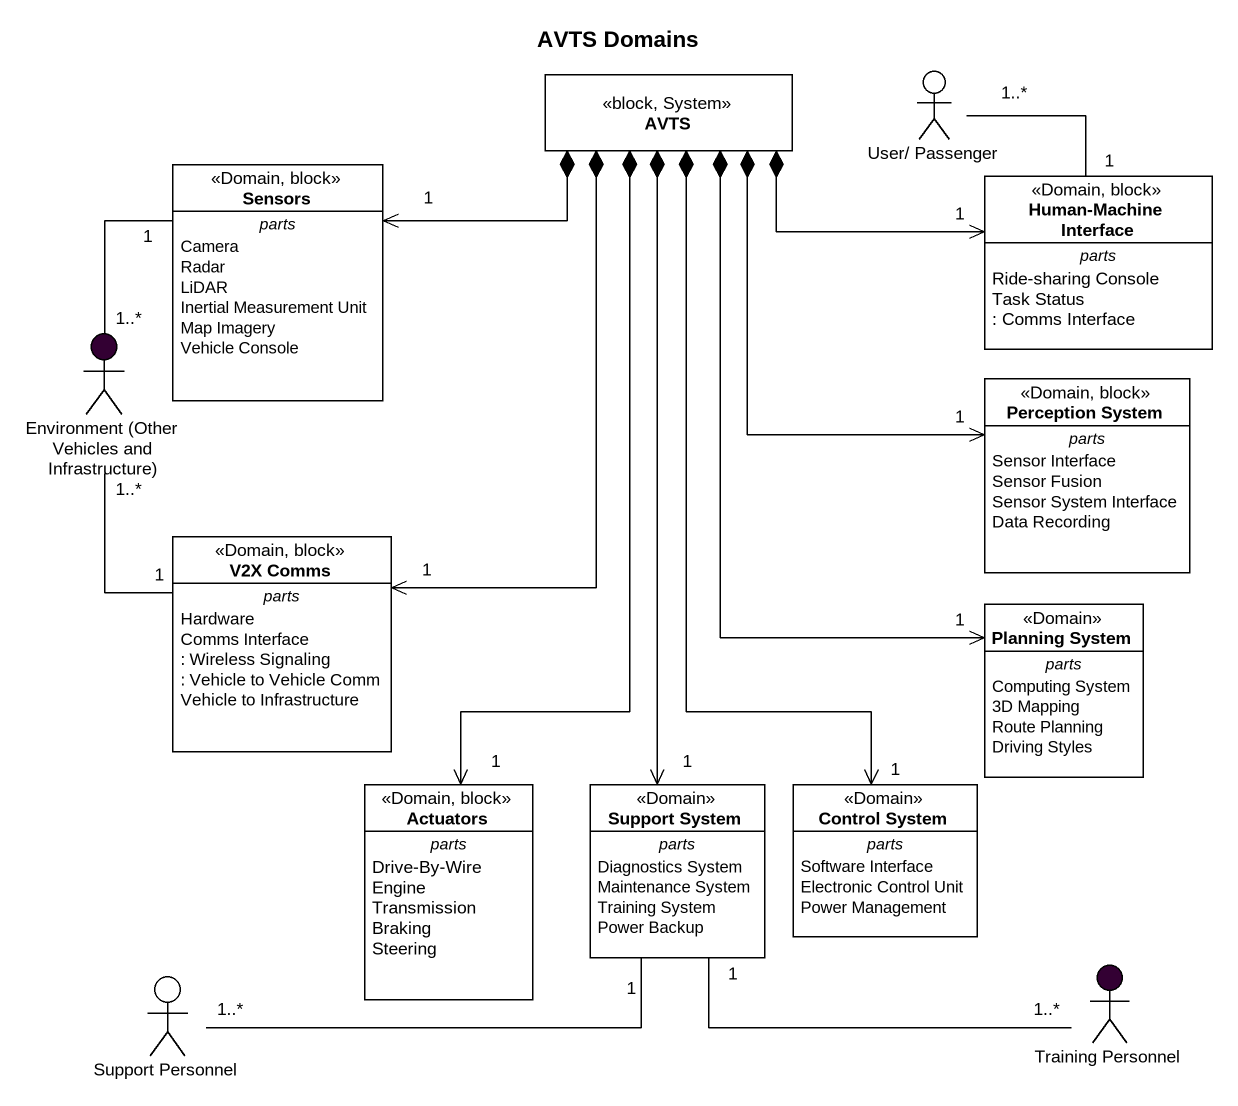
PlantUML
@startuml
title AVTS Domains
allowmixing
hide circle
hide empty members
class AVTS <<block, System>>
actor "User/ Passenger" as User_Passenger
class Sensors <<Domain, block>> {
  -- parts --
  Camera
  Radar
  LiDAR
  Inertial Measurement Unit
  Map Imagery
  Vehicle Console
}
class "Human-Machine Interface" as Human_Machine_Interface <<Domain, block>> {
  -- parts --
  Ride-sharing Console
  Task Status
  : Comms Interface
}
actor "Environment (Other Vehicles and Infrastructure)" as Environment_Other_Vehicles #330033
class "Perception System" as Perception_System <<Domain, block>> {
  -- parts --
  Sensor Interface
  Sensor Fusion
  Sensor System Interface
  Data Recording
}
class "V2X Comms" as V2X_Comms <<Domain, block>> {
  -- parts --
  Hardware
  Comms Interface
  : Wireless Signaling
  : Vehicle to Vehicle Comm
  Vehicle to Infrastructure
}
class "Planning System" as Planning_System <<Domain>> {
  -- parts --
  Computing System
  3D Mapping
  Route Planning
  Driving Styles
}
class Actuators <<Domain, block>> {
  -- parts --
  Drive-By-Wire
  Engine
  Transmission
  Braking
  Steering
}
class "Support System" as Support_System <<Domain>> {
  -- parts --
  Diagnostics System
  Maintenance System
  Training System
  Power Backup
}
class "Control System" as Control_System <<Domain>> {
  -- parts --
  Software Interface
  Electronic Control Unit
  Power Management
}
actor "Support Personnel" as Support_Personnel
actor "Training Personnel" as Training_Personnel #330033
AVTS *-left-> "1" Sensors
AVTS *-right-> "1" Human_Machine_Interface
AVTS *--> "1" Perception_System
AVTS *--> "1" V2X_Comms
AVTS *--> "1" Planning_System
AVTS *--> "1" Actuators
AVTS *--> "1" Support_System
AVTS *--> "1" Control_System
User_Passenger "1..*" -- "1" Human_Machine_Interface
Environment_Other_Vehicles "1..*" -up- "1" Sensors
Environment_Other_Vehicles "1..*" -- "1" V2X_Comms
Support_Personnel "1..*" -right- "1" Support_System
Training_Personnel "1..*" -left- "1" Support_System
@enduml
